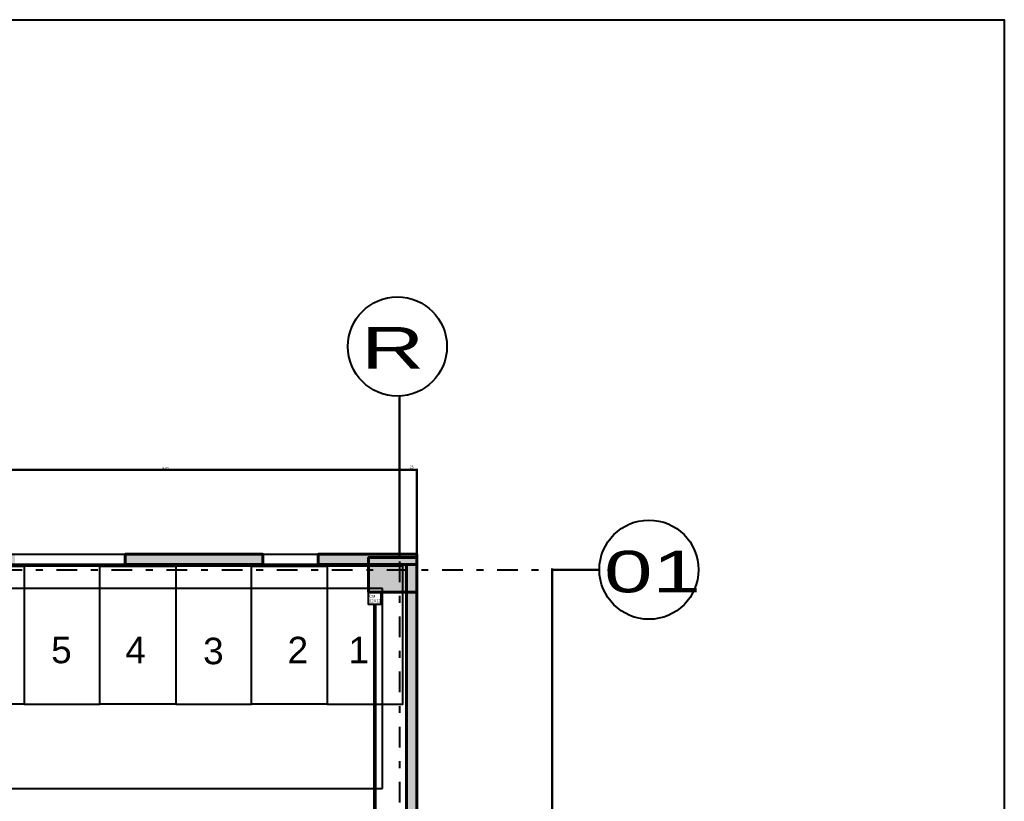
# Model space of a CAD drawing. Header units: millimetres. Extents: x 3781 to 4924, y 1639 to 1721.
# Drawn here: x 4258.55 to 4272.85, y 1701.04 to 1712.39 of the extents above; entities that cross this region are included whole.
import ezdxf

# ---------------------------------------------------------------- set-up
doc = ezdxf.new("R2010")
doc.units = ezdxf.units.MM
for name, pattern in [('CENTER', [0.7, 0.3, -0.2, 0, -0.2]), ('HIDDEN2', [0.1875, 0.125, -0.0625]), ('LLUVIAS', [10, 4, -2, 4])]:
    doc.linetypes.add(name, pattern=pattern)
doc.layers.get('Defpoints').update_dxf_attribs({"color": 255})
for name, color, linetype in [('-parquead', 2, 'Continuous'), ('1amobla', 2, 'Continuous'), ('_ACHU3', 253, 'Continuous'), ('A-HATCH CONCRETO', 8, 'Continuous'), ('AS_GL DETECCION_PISO 2', 7, 'Continuous'), ('E-P. MACIZA1', 2, 'HIDDEN2'), ('EJE-ESTRUCTURA', 1, 'CENTER'), ('HACHTCOLUMNA', 250, 'Continuous'), ('JCA_COTAS', 1, 'Continuous'), ('JCA_HATCH 254', 252, 'Continuous'), ('JCA_TEXTO1', 2, 'Continuous'), ('JCA_TEXTO2', 3, 'Continuous'), ('Textos-espacios', 3, 'Continuous')]:
    doc.layers.add(name, color=color, linetype=linetype)
for name, color, linetype, lineweight in [('Estructura', 6, 'Continuous', 40), ('Muro', 4, 'Continuous', 40), ('Vidrio', 2, 'Continuous', 30)]:
    doc.layers.add(name, color=color, linetype=linetype, lineweight=lineweight)
doc.styles.add('ROMANS', font='arial.ttf', dxfattribs={"width": 0.7})
doc.styles.get("Standard").update_dxf_attribs({"font": 'arial.ttf'})
doc.styles.add('style2', font='arial.ttf', dxfattribs={"width": 1.5})
doc.dimstyles.new('1-10', dxfattribs={"dimscale": 10, "dimtxt": 0.0037, "dimasz": 0.001, "dimexe": 0.0018, "dimexo": 0.0018, "dimgap": 0.0005, "dimtad": 1, "dimzin": 4, "dimdsep": 46, "dimtxsty": 'ROMANS', "dimblk": 'ARCHTICK', "dimcen": 0.003, "dimdle": 0.0015, "dimclrd": 1, "dimclre": 1, "dimclrt": 4, "dimadec": 0, "dimazin": 0, "dimtfac": 1, "dimtix": 1, "dimtmove": 2, "dimatfit": 3, "dimldrblk": 'flecha', "dimfxl": 1, "dimtolj": 1, "dimtzin": 4, "dimarcsym": 0})

# ---------------------------------------------------------------- blocks, each defined once
blk = doc.blocks.new('_ArchTick')
at = {"color": 0, "linetype": 'ByBlock', "const_width": 0.15}
blk.add_lwpolyline([(-0.5, -0.5), (0.5, 0.5)], dxfattribs=at)
blk = doc.blocks.new('*D35')
at = {"layer": 'Defpoints', "color": 0, "transparency": 16777216}
for p in [(-49.60360165560166, -6656.351154440194), (-49.60360165560166, -6657.623996237859), (-49.35360165463851, -6657.623953543479)]:
    blk.add_point(p, dxfattribs=at)
at = {"layer": 'JCA_COTAS', "color": 1, "lineweight": -2, "transparency": 16777216}
for p, q in [((-49.60360165560166, -6657.605996237859), (-49.60360165560166, -6656.333154440194)), ((-49.35360165463851, -6657.605953543479), (-49.35360165463851, -6656.333154440194)), ((-49.33860165463851, -6656.351154440194), (-49.61860165560167, -6656.351154440194))]:
    blk.add_line(p, q, dxfattribs=at)
at = {"layer": 'JCA_COTAS', "color": 1, "lineweight": -2, "transparency": 16777216, "xscale": 0.01, "yscale": 0.01, "zscale": 0.01, "rotation": 180}
blk.add_blockref('_ArchTick', (-49.60360165560166, -6656.351154440194), dxfattribs=at)
at = {"layer": 'JCA_COTAS', "color": 1, "lineweight": -2, "transparency": 16777216, "xscale": 0.01, "yscale": 0.01, "zscale": 0.01}
blk.add_blockref('_ArchTick', (-49.35360165463851, -6656.351154440194), dxfattribs=at)
at = {"layer": 'JCA_COTAS', "color": 4, "transparency": 16777216, "insert": (-49.43395453989359, -6656.308345017138), "char_height": 0.03700000000000001, "attachment_point": 5, "style": 'ROMANS'}
blk.add_mtext('\\A1;.25', dxfattribs=at)
blk = doc.blocks.new('flecha')
at = {"layer": '_ACHU3', "linetype": 'Continuous', "lineweight": 0}
h = blk.add_hatch(color=255, dxfattribs=at)
h.dxf.hatch_style = 1
h.paths.add_polyline_path([(0, 0), (2.440939012883973, 0.4295472710209653), (2.440800316075634, 0.0184022549506153), (3.999699078682168, 0.0299991699157545), (4.000145416610846, -0.0299991699157545), (2.440937037757976, -0.0419800445802139), (2.440935414322666, -0.4295472711578441)])
at = {"layer": '_ACHU3', "linetype": 'Continuous', "lineweight": 0, "flags": 128}
blk.add_lwpolyline([(0, 0), (2.440939012883973, 0.4295472710209653), (2.440800316075634, 0.0184022549506153), (2.440800316075634, 0.0184022549506153), (3.999699078682168, 0.0299991699157545), (4.000145416610846, -0.0299991699157545), (2.440937037757976, -0.0419800445802139), (2.440935414322666, -0.4295472711578441), (0, 0)], dxfattribs=at)
blk = doc.blocks.new('*D36')
at = {"layer": 'Defpoints', "color": 0, "transparency": 16777216}
for p in [(-46.70152233027228, -6657.798833806164), (-47.38634574995953, -6667.89883419914), (-46.7015223306288, -6667.89883419914)]:
    blk.add_point(p, dxfattribs=at)
at = {"layer": 'JCA_COTAS', "color": 1, "lineweight": -2, "transparency": 16777216}
for p, q in [((-46.71952233027228, -6657.798833806164), (-47.40434574995953, -6657.798833806164)), ((-47.38634574995953, -6657.783833806164), (-47.38634574995953, -6667.91383419914)), ((-46.71952233062881, -6667.89883419914), (-47.40434574995953, -6667.89883419914))]:
    blk.add_line(p, q, dxfattribs=at)
at = {"layer": 'JCA_COTAS', "color": 1, "lineweight": -2, "transparency": 16777216, "xscale": 0.01, "yscale": 0.01, "zscale": 0.01}
for p, rotation in [((-47.38634574995953, -6657.798833806164), 90), ((-47.38634574995953, -6667.89883419914), 270)]:
    blk.add_blockref('_ArchTick', p, dxfattribs=dict(at, rotation=rotation))
at = {"layer": 'JCA_COTAS', "color": 4, "transparency": 16777216, "insert": (-47.41023695050711, -6662.848834002651), "char_height": 0.03700000000000001, "attachment_point": 5, "rotation": 90, "style": 'ROMANS'}
blk.add_mtext('\\A1;10.10', dxfattribs=at)
blk = doc.blocks.new('*D49')
at = {"layer": 'Defpoints', "color": 0, "transparency": 16777216}
for p in [(-49.60360165451618, -6655.279212803549), (-56.40360165455093, -6655.354214751886), (-49.60360165451618, -6656.351154440194)]:
    blk.add_point(p, dxfattribs=at)
at = {"layer": 'JCA_COTAS', "color": 1, "lineweight": -2, "transparency": 16777216}
for p, q in [((-49.60360165451618, -6655.297212803549), (-49.60360165451618, -6656.369154440195)), ((-56.40360165455093, -6655.372214751886), (-56.40360165455093, -6656.369154440195)), ((-56.41860165455093, -6656.351154440194), (-49.58860165451618, -6656.351154440194))]:
    blk.add_line(p, q, dxfattribs=at)
at = {"layer": 'JCA_COTAS', "color": 1, "lineweight": -2, "transparency": 16777216, "xscale": 0.01, "yscale": 0.01, "zscale": 0.01, "rotation": 180}
blk.add_blockref('_ArchTick', (-56.40360165455093, -6656.351154440194), dxfattribs=at)
at = {"layer": 'JCA_COTAS', "color": 1, "lineweight": -2, "transparency": 16777216, "xscale": 0.01, "yscale": 0.01, "zscale": 0.01}
blk.add_blockref('_ArchTick', (-49.60360165451618, -6656.351154440194), dxfattribs=at)
at = {"layer": 'JCA_COTAS', "color": 4, "transparency": 16777216, "insert": (-53.00360165453355, -6656.327263239648), "char_height": 0.03700000000000001, "attachment_point": 5, "style": 'ROMANS'}
blk.add_mtext('\\A1;6.80', dxfattribs=at)
blk = doc.blocks.new('Caja metalica de 12')
at = {"layer": '1amobla', "linetype": 'Continuous', "ltscale": 0.3}
blk.add_lwpolyline([(-1069.691067340418, -2855.356517794578), (-1069.511067340418, -2855.356517794578), (-1069.511067340418, -2855.536517794578), (-1069.691067340418, -2855.536517794578), (-1069.691067340418, -2855.356517794578)], dxfattribs=at)
at = {"layer": '1amobla', "color": 7, "linetype": 'Continuous', "ltscale": 0.3, "insert": (-1069.678574188772, -2855.396843407825), "char_height": 0.04, "width": 0.07915712532667385, "attachment_point": 1}
blk.add_mtext('CM 12X12', dxfattribs=at)
blk = doc.blocks.new('estructura etapa 3')
at = {"layer": 'HACHTCOLUMNA'}
h = blk.add_hatch(color=256, dxfattribs=at)
h.paths.add_polyline_path([(-91.65052479424082, -6658.123952498036), (-91.65052483163788, -6657.623952492478), (-92.34962468142191, -6657.623952492692), (-92.34962464402486, -6658.123952498251)])
h.paths.add_polyline_path([(-49.35360165399231, -6658.123953550201), (-49.35360165463851, -6657.623953544642), (-50.05450180622518, -6657.624073242631), (-50.05450180557898, -6658.124073248189)])
h.paths.add_polyline_path([(-56.05269290422109, -6658.123953548908), (-56.05269290486729, -6657.623953543349), (-56.75269290454423, -6657.624054381149), (-56.75269290389804, -6658.124054386707)])
h.paths.add_polyline_path([(-76.44963033445936, -6659.123953527316), (-76.94963033376087, -6659.123953525937), (-76.9496303338118, -6657.623953525355), (-76.44963033520833, -6657.623953526268)])
h.paths.add_polyline_path([(-83.94962466275808, -6659.123953526419), (-84.44962466205959, -6659.123953525041), (-84.44962466211052, -6657.623953524459), (-83.94962466350705, -6657.623953525372)])
h.paths.add_polyline_path([(-60.45199772839385, -6659.123953526823), (-60.95199772769581, -6659.123953525441), (-60.95199772774629, -6657.623953524859), (-60.45199772914327, -6657.623953525776)])
h.paths.add_polyline_path([(-67.94963033684814, -6659.123953523713), (-68.44963033614965, -6659.123953522334), (-68.44963033620058, -6657.623953521752), (-67.94963033759711, -6657.623953522665)])
h.paths.add_polyline_path([(-91.8500747383024, -6668.198768413866), (-91.85097488956569, -6667.598768198336), (-92.3500747393499, -6667.598781503685), (-92.34917458808638, -6668.198781719215)])
h.paths.add_polyline_path([(-49.35360165997224, -6668.198834775361), (-49.35360165969462, -6667.598834775361), (-49.85360166074236, -6667.598833612342), (-49.85360166101998, -6668.198833612343)])
h.paths.add_polyline_path([(-56.15447406834653, -6668.148833038669), (-56.15447406899273, -6667.648833033111), (-56.85356531954483, -6667.649075604333), (-56.85356531889863, -6668.149075609892)])
h.paths.add_polyline_path([(-59.95199772806779, -6667.648834198664), (-59.95199772878357, -6668.148834196337), (-61.45199772983131, -6668.148834197909), (-61.45199772876629, -6667.648834201169)])
h.paths.add_polyline_path([(-75.94963033499096, -6667.648834198664), (-75.94963033570673, -6668.148834196337), (-77.44963033675447, -6668.148834197915), (-77.44963033568945, -6667.648834201173)])
h.paths.add_polyline_path([(-68.9496303369873, -6667.648834196665), (-68.94963033537522, -6668.148834193871), (-67.44963033560805, -6668.148834194158), (-67.44963033675447, -6667.648834196951)])
h.paths.add_polyline_path([(-84.94963033851843, -6667.648834198664), (-84.9496303378022, -6668.148834196337), (-83.44963033675447, -6668.148834197913), (-83.44963033781994, -6667.648834201173)])
h.paths.add_polyline_path([(-91.85007473830262, -6676.198714255436), (-91.85007473830262, -6675.598714255436), (-92.34917458808661, -6675.598833980074), (-92.34917458808661, -6676.198833980075)])
h.paths.add_polyline_path([(-49.35360166367525, -6676.19883419188), (-49.35360166339763, -6675.598834191882), (-49.85360166444536, -6675.598834192097), (-49.85360166472299, -6676.198834192096)])
h.paths.add_polyline_path([(-56.15447406836017, -6676.148834216151), (-56.15447406900614, -6675.648834210593), (-56.75356531955811, -6675.64883419414), (-56.75356531891191, -6676.148834199698)])
h.paths.add_polyline_path([(-59.95199772438798, -6675.648834197268), (-59.95199772475451, -6676.148834194008), (-61.45199772603507, -6676.148834196047), (-61.45199772462081, -6675.648834197444)])
h.paths.add_polyline_path([(-75.94963033131114, -6675.648834197268), (-75.94963033167767, -6676.148834194008), (-77.44963033295824, -6676.14883419605), (-77.44963033154397, -6675.648834197447)])
h.paths.add_polyline_path([(-68.94963033179408, -6675.648834195734), (-68.94963033064766, -6676.148834194337), (-67.44963033076408, -6676.148834193225), (-67.44963033214333, -6675.648834194855)])
h.paths.add_polyline_path([(-84.94963034219415, -6675.648834197267), (-84.94963034182763, -6676.148834194008), (-83.44963034054706, -6676.14883419605), (-83.44963034196132, -6675.648834197447)])
h.paths.add_polyline_path([(-91.84714941676873, -6686.298775267753), (-91.85051282815846, -6685.698774462428), (-92.34961267794267, -6685.698773428964), (-92.34624926655272, -6686.298774234288)])
h.paths.add_polyline_path([(-49.35447406836727, -6686.298714517593), (-49.35360166807266, -6685.698714517594), (-49.85360166912039, -6685.698714501338), (-49.85447406941501, -6686.298714501339)])
h.paths.add_polyline_path([(-56.15447406836745, -6686.248834233877), (-56.15447406901365, -6685.748834228319), (-56.75356531956538, -6685.748834211868), (-56.75356531891919, -6686.248834217427)])
h.paths.add_polyline_path([(-59.95199772341482, -6685.748834215987), (-59.95199772366493, -6686.248834213194), (-61.45199772401418, -6686.248834215234), (-61.45199772283274, -6685.748834216163)])
h.paths.add_polyline_path([(-75.94963033033798, -6685.748834215987), (-75.94963033058809, -6686.248834213194), (-77.44963033093734, -6686.248834215237), (-77.4496303297559, -6685.748834216167)])
h.paths.add_polyline_path([(-68.94963033303281, -6685.748834214453), (-68.94963033130432, -6686.248834212125), (-67.44963033142074, -6686.248834210548), (-67.44963033279998, -6685.748834212411)])
h.paths.add_polyline_path([(-84.94963034316731, -6685.748834215987), (-84.9496303429172, -6686.248834213194), (-83.44963034256796, -6686.248834215237), (-83.44963034374939, -6685.748834216167)])
h.paths.add_polyline_path([(-49.35315161146889, -6694.294436561979), (-49.35360165463851, -6693.698920625079), (-49.8545017768505, -6693.698741702064), (-49.8540517336811, -6694.294257638963)])
h.paths.add_polyline_path([(-56.05360165399372, -6694.248831171114), (-56.05360165463969, -6693.748831165555), (-56.75269290582685, -6693.748781044401), (-56.75269290518088, -6694.24878104996)])
h.paths.add_polyline_path([(-91.65052481364307, -6694.248821470252), (-91.65052481428881, -6693.748821464693), (-92.34962466436525, -6693.748831164716), (-92.34962466371906, -6694.248831170275)])
h.paths.add_polyline_path([(-59.95199772487774, -6693.748833026099), (-59.95199772512831, -6694.248833023305), (-61.45199772547755, -6694.248833025344), (-61.45199772429567, -6693.748833026275)])
h.paths.add_polyline_path([(-75.94963032526482, -6693.748834201318), (-75.94963032586463, -6694.248834199689), (-77.44963032644671, -6694.248834200334), (-77.4496303251484, -6693.748834201268)])
h.paths.add_polyline_path([(-68.94963033087049, -6693.748834198155), (-68.94963032937437, -6694.248834196758), (-67.44963032937437, -6694.248834196578), (-67.44963032993917, -6693.748834197975)])
h.paths.add_polyline_path([(-84.94963034374939, -6693.748831169256), (-84.94963034314958, -6694.248831167626), (-83.4496303425675, -6694.248831168272), (-83.4496303438658, -6693.748831169205)])
h.paths.add_polyline_path([(-49.35776796243806, -6703.973684038515), (-49.35316311038366, -6703.373684038515), (-49.85404024317143, -6703.373987440974), (-49.8586450952256, -6703.973987440974)])
h.paths.add_polyline_path([(-56.05360165399395, -6703.923835747391), (-56.05360165463992, -6703.423835741832), (-56.75273400298954, -6703.424072574053), (-56.75273400234335, -6703.924072579612)])
h.paths.add_polyline_path([(-67.9496303576999, -6704.924075048131), (-67.94963035834837, -6703.424075044247), (-68.44963035939611, -6703.424075040889), (-68.44963035874764, -6704.924075044775)])
h.paths.add_polyline_path([(-91.65052481364307, -6703.92383574791), (-91.65052481428881, -6703.423835742351), (-92.34966752073262, -6703.423835738951), (-92.34966752008665, -6703.92383574451)])
h.paths.add_polyline_path([(-61.84720662715324, -6703.423835743541), (-60.34720663041378, -6703.423835744186), (-60.34720663062888, -6703.923835745234), (-61.84720662736879, -6703.923835744588)])
h.paths.add_polyline_path([(-83.94962464132084, -6704.92407504017), (-83.94962464196658, -6703.424075043429), (-84.44962464301432, -6703.424075043645), (-84.44962464236858, -6704.924075040384)])
h.paths.add_polyline_path([(-76.44963031215582, -6704.924075040624), (-76.44963031280156, -6703.424075043886), (-76.9496303138493, -6703.4240750441), (-76.94963031320356, -6704.924075040841)])
h.paths.add_polyline_path([(-49.35360165399231, -6711.948833174153), (-49.35360165463851, -6711.448833168596), (-50.05360165568629, -6711.44883308894), (-50.0536016550401, -6711.948833094499)])
h.paths.add_polyline_path([(-55.95360165399381, -6711.948833094221), (-55.95360165464001, -6711.448833088664), (-56.65360165568779, -6711.448833088879), (-56.6536016550416, -6711.948833094438)])
h.paths.add_polyline_path([(-91.6496246626715, -6711.948833076518), (-91.6496246633177, -6711.448833070961), (-92.3496246643657, -6711.44883197644), (-92.34962466371951, -6711.948831981999)])
h.paths.add_polyline_path([(-60.951997710299, -6711.948833015158), (-60.95200339290193, -6709.548833076966), (-60.45200339185419, -6709.548833077181), (-60.45199770925126, -6711.948833015374)])
h.paths.add_polyline_path([(-68.44963032069029, -6709.548833077413), (-68.44963031985947, -6711.948833015374), (-67.94963031997611, -6711.948833017021), (-67.94963032092335, -6709.548833076733)])
h.paths.add_polyline_path([(-76.94963031061309, -6709.548833077415), (-76.94963030978226, -6711.948833015374), (-76.44963030989868, -6711.948833017022), (-76.44963031084592, -6709.548833076734)])
h.paths.add_polyline_path([(-83.94962465720198, -6709.548833077073), (-83.94962465803303, -6711.948833013726), (-84.44962465791662, -6711.948833015374), (-84.44962465696915, -6709.548833076393)])
at = {"layer": 'EJE-ESTRUCTURA'}
for p, q in [((-49.60360165451618, -6655.279212803549), (-49.60360168208456, -6714.839146025753)), ((-92.98604459245996, -6657.798833804482), (-46.50152233027245, -6657.79883380616))]:
    blk.add_line(p, q, dxfattribs=at)
at = {"layer": 'Estructura'}
blk.add_lwpolyline([(-49.35360165399231, -6658.123953549038), (-49.35360165463851, -6657.623953543479), (-50.05450180622518, -6657.624073241468), (-50.05450180557898, -6658.124073247026)], close=True, dxfattribs=at)
at = {"layer": 'JCA_TEXTO1', "linetype": 'Continuous'}
for centre in [(-49.63505825386153, -6654.559390507698), (-49.6350526136938, -6654.559390511358), (-45.98170003574967, -6657.79883380616)]:
    blk.add_circle(centre, 0.719822294522596, dxfattribs=at)
at = {"layer": 'JCA_TEXTO2', "style": 'style2', "width": 1.5}
for s, p in [('R', (-50.15962323540418, -6654.878992788072)), ('01', (-46.63317458559266, -6658.128537523275))]:
    blk.add_text(s, height=0.6030684033583463, rotation=0.02931006920963407, dxfattribs=at).set_placement(p)
at = {"layer": 'JCA_COTAS'}
dim = blk.add_linear_dim(base=(-49.60360165451618, -6656.351154440194), p1=(-56.40360165455093, -6655.354214751886), p2=(-49.60360165451618, -6655.279212803549), dimstyle='1-10', dxfattribs=at)
dim.commit()
dim.dimension.update_dxf_attribs({"geometry": '*D49', "text_midpoint": (-53.00360165453355, -6656.327263239648)})
dim = blk.add_linear_dim(base=(-49.60360165560166, -6656.351154440194), p1=(-49.35360165463851, -6657.623953543479), p2=(-49.60360165560166, -6657.623996237859), dimstyle='1-10', dxfattribs=at)
dim.commit()
dim.dimension.update_dxf_attribs({"geometry": '*D35', "text_midpoint": (-49.43395453989359, -6656.308345017138), "dimtype": 128})
dim = blk.add_linear_dim(base=(-47.38634574995953, -6667.89883419914), p1=(-46.70152233027227, -6657.79883380616), p2=(-46.70152233062879, -6667.898834199136), angle=90, dimstyle='1-10', dxfattribs=at)
dim.commit()
dim.dimension.update_dxf_attribs({"geometry": '*D36', "text_midpoint": (-47.41023695050711, -6662.848834002651)})

msp = doc.modelspace()

# ---------------------------------------------------------------- hatches: boundary and pattern name
at = {"layer": 'A-HATCH CONCRETO', "ltscale": 0.03}
h = msp.add_hatch(color=256, dxfattribs=at)
h.dxf.hatch_style = 1
h.paths.add_polyline_path([(4264.313779324262, 1704.477670875747), (4264.31377932921, 1704.627670875747)], flags=17)
h.paths.add_polyline_path([(4264.313779330776, 1704.477670875747), (4264.313779328513, 1704.627670875747), (4262.873008462126, 1704.627670876911), (4262.880482034605, 1704.477670875747), (4262.080482036868, 1704.477670905338), (4262.080482034606, 1704.627670877493), (4260.081784785937, 1704.627670878074), (4260.081784786805, 1704.477670878075)])
h.paths.add_polyline_path([(4258.481809859706, 1704.477904212918), (4258.481809857443, 1704.627904212918), (4256.58554324889, 1704.627904212918), (4256.585536478812, 1704.477904212918)])
h.paths.add_polyline_path([(4255.7855364795, 1704.47798909159), (4255.785543248183, 1704.627989091589), (4254.982835111575, 1704.627670867846), (4254.982835112432, 1704.477670867846)])
h.paths.add_polyline_path([(4253.782835106326, 1704.478435517522), (4253.782835118534, 1704.628435517522), (4244.735892670131, 1704.627670875747), (4244.735892670999, 1704.477670875747)])
h.paths.add_polyline_path([(4243.93589267113, 1704.477670875747), (4243.935892669999, 1704.627670875747), (4243.132093813963, 1704.627853080802), (4243.13209381482, 1704.477853080803)])
h.paths.add_polyline_path([(4241.532118886814, 1704.476653368666), (4241.532118885682, 1704.626653368666), (4239.535589262633, 1704.627638040543), (4239.535589262633, 1704.477638040544)])
h.paths.add_polyline_path([(4238.334816136056, 1704.477948643384), (4238.334816133793, 1704.627948643384), (4236.336980773107, 1704.627670875762), (4236.336980773107, 1704.477670875763)])
h.paths.add_polyline_path([(4235.136980185314, 1704.47767418509), (4235.136980185314, 1704.62767418509), (4233.934877494997, 1704.627670874695), (4233.934877495864, 1704.477670874696)])
h.paths.add_polyline_path([(4233.134877495017, 1704.478028647242), (4233.134877492753, 1704.628028647242), (4231.83782235971, 1704.627670875755), (4231.83782235971, 1704.477670875755)])
h.paths.add_polyline_path([(4230.23784743213, 1704.477872166955), (4230.23784743213, 1704.627872166954), (4228.254058434957, 1704.627767479881), (4228.254058435825, 1704.477762652464)])
h.paths.add_polyline_path([(4227.454057849154, 1704.477670875747), (4227.454057848023, 1704.627670875747), (4225.858462116392, 1704.627767479911), (4225.858462117259, 1704.477762652494)])
at = {"layer": 'JCA_HATCH 254', "linetype": 'Continuous', "ltscale": 0.3, "true_color": 0x636466, "transparency": 33554687}
h = msp.add_hatch(color=251, dxfattribs=at)
h.dxf.hatch_style = 1
h.paths.add_polyline_path([(4264.314658355366, 1704.477761936966), (4264.16465352725, 1704.47776193745), (4264.164645305161, 1650.752885888844), (4264.314650133975, 1650.752885887661)])

# ---------------------------------------------------------------- linework, layer by layer
at = {"layer": '-parquead'}
for points in [[(4255.785539861578, 1704.627963999245), (4260.081784786159, 1704.627670875747), (4260.081784786584, 1704.477670880402), (4255.785539863842, 1704.477963999246)], [(4262.080482034606, 1704.627671000397), (4262.880482034605, 1704.627670875747), (4262.880482034605, 1704.477670970805), (4262.080482036868, 1704.477670905338)], [(4257.514650134137, 1704.452760541182), (4258.614478831007, 1704.452760541183), (4258.614478831007, 1702.452760541184), (4257.514650134137, 1702.452760541184)], [(4259.714307527877, 1704.452760541182), (4258.614478831008, 1704.452760541183), (4258.614478831007, 1702.452760541184), (4259.714307527877, 1702.452760541184)], [(4259.714307527877, 1704.452760541182), (4260.814136224747, 1704.452760541183), (4260.814136224747, 1702.452760541184), (4259.714307527877, 1702.452760541184)], [(4261.913964921618, 1704.452760541182), (4260.814136224748, 1704.452760541183), (4260.814136224747, 1702.452760541184), (4261.913964921618, 1702.452760541184)], [(4261.913964921618, 1704.452760541182), (4263.013793618487, 1704.452760541183), (4263.013793618487, 1702.452760541184), (4261.913964921618, 1702.452760541184)], [(4264.113622315358, 1704.452760541182), (4263.013793618488, 1704.452760541183), (4263.013793618487, 1702.452760541184), (4264.113622315358, 1702.452760541184)], [(4264.113622315358, 1704.452760541182), (4263.013793618488, 1704.452760541183), (4263.013793618487, 1702.452760541184), (4264.113622315358, 1702.452760541184)]]:
    msp.add_lwpolyline(points, close=True, dxfattribs=at)
at = {"layer": '1amobla', "color": 7, "linetype": 'Continuous', "ltscale": 0.3, "true_color": 0xffffff}
msp.add_lwpolyline([(4214.398851019016, 1712.387194804209), (4272.846859948886, 1712.387194804209), (4272.846859948886, 1639.402267656671), (4214.398851019016, 1639.402267656671)], close=True, dxfattribs=at)
for points in [[(4263.613749983035, 1704.077645729321), (4263.793749983035, 1704.077645729321), (4263.793749983035, 1703.897645729321), (4263.613749983035, 1703.897645729321), (4263.613749983035, 1704.077645729321)], [(4263.613749983035, 1704.07764572936), (4263.793749983035, 1704.07764572936), (4263.793749983035, 1703.89764572936), (4263.613749983035, 1703.89764572936), (4263.613749983035, 1704.07764572936)]]:
    msp.add_lwpolyline(points, dxfattribs=at)
at = {"layer": 'AS_GL DETECCION_PISO 2', "color": 5, "linetype": 'Continuous', "lineweight": 50}
msp.add_lwpolyline([(4263.703749983035, 1703.897645729321), (4263.703749983034, 1696.193329568664), (4259.266697240726, 1696.193329568664)], dxfattribs=at)
at = {"layer": 'E-P. MACIZA1', "color": 7, "linetype": 'LLUVIAS', "ltscale": 3, "true_color": 0xffffff}
msp.add_lwpolyline([(4263.814626244885, 1704.127885175021), (4257.61555032947, 1704.127885175021), (4257.61555032947, 1704.077885175021), (4257.464721702369, 1704.077885175021), (4257.464721703618, 1701.227885172237), (4263.814626244885, 1701.227885175021), (4263.814626244885, 1704.127885175021)], dxfattribs=at)
at = {"layer": 'Muro'}
for points in [[(4262.080482036868, 1704.477670905338), (4262.080482034606, 1704.627670905337), (4260.081784786159, 1704.627670875747), (4260.081784787027, 1704.477670875747)], [(4264.313779324262, 1704.477670875747), (4264.313779335026, 1704.627670875747), (4262.880482034605, 1704.627670875747), (4262.880482035473, 1704.477670875747)], [(4264.314658355366, 1704.477761936966), (4264.16465352725, 1704.47776193745), (4264.164645305161, 1650.752885888844), (4264.314650133975, 1650.752885887661)]]:
    msp.add_lwpolyline(points, close=True, dxfattribs=at)

# ---------------------------------------------------------------- block references
at = {"layer": '1amobla', "color": 7, "linetype": 'Continuous', "true_color": 0xffffff}
msp.add_blockref('Caja metalica de 12', (5333.304817323453, 4559.434163523938), dxfattribs=at)
at = {"layer": 'Vidrio'}
msp.add_blockref('estructura etapa 3', (4313.668251788614, 8362.201718976386), dxfattribs=at)

# ---------------------------------------------------------------- texts
at = {"layer": '1amobla', "color": 7, "linetype": 'Continuous', "ltscale": 0.3, "true_color": 0xffffff, "insert": (4263.62624313468, 1704.037320116075), "char_height": 0.04, "width": 0.07915712532667385, "attachment_point": 1}
msp.add_mtext('CM 12X12', dxfattribs=at)
at = {"layer": 'Textos-espacios', "char_height": 0.3840000000000001}
for s, insert, attachment_point, rotation in [('5', (4259.005128004985, 1703.428919576633), 1, 359.9999999753422), ('4', (4260.380793715603, 1703.428919576633), 3, 2.465781125686972e-08), ('3', (4261.211884429842, 1703.414697768712), 1, 359.9999999753422), ('2', (4262.736986728391, 1703.428919576633), 3, 2.465781125686972e-08), ('1', (4263.621946394846, 1703.428919576633), 3, 2.465781125686972e-08)]:
    msp.add_mtext_dynamic_manual_height_columns(s, width=0.8914474690222656, gutter_width=5, heights=[0], dxfattribs=dict(at, insert=insert, attachment_point=attachment_point, rotation=rotation))

doc.saveas('drawing.dxf')
